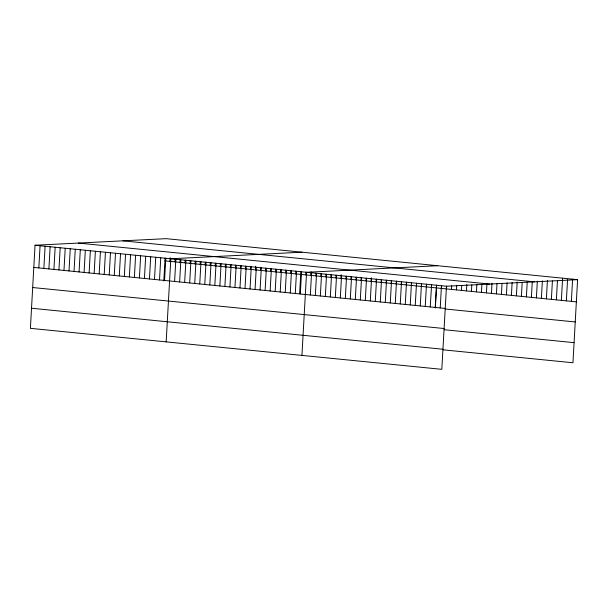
<?xml version="1.0" encoding="UTF-8"?>
<svg xmlns="http://www.w3.org/2000/svg" width="608" height="608" viewBox="0 0 608 608"><rect width="100%" height="100%" fill="white"/><g stroke="black" fill="none" stroke-linecap="round" stroke-linejoin="round"><path stroke-width="0.91" d="M577.6 279.665L166.182 238.663L35.044 245.244L30.4 328.335L441.818 369.337L446.47 286.239L577.6 279.665L572.956 362.756L443.065 349.813M38.836 267.93L40.075 245.746M43.86 268.432L45.106 246.248M48.891 268.934L50.13 246.742M53.922 269.435L55.161 247.243M58.946 269.937L60.184 247.745M63.977 270.438L65.216 248.246M69.008 270.94L70.247 248.748M74.032 271.442L75.27 249.25M79.063 271.943L80.302 249.751M84.086 272.445L85.333 250.253M89.118 272.946L90.356 250.754M94.149 273.448L95.388 251.256M99.172 273.942L100.419 251.758M104.204 274.444L105.442 252.259M109.235 274.945L110.474 252.761M114.258 275.447L115.505 253.262M119.29 275.948L120.528 253.764M124.321 276.45L125.56 254.258M129.344 276.952L130.591 254.76M134.376 277.453L135.614 255.261M139.407 277.955L140.646 255.763M144.43 278.456L145.669 256.264M149.462 278.958L150.7 256.766M154.485 279.46L155.732 257.268M159.516 279.961L160.755 257.769M163.81 280.957L165.095 258.081M164.548 280.463L165.786 258.271M169.966 261.356L170.172 257.655M166.166 341.863L170.818 258.772L301.948 252.198M174.998 261.858L175.15 259.084M174.602 281.458L175.841 259.274M180.021 262.36L180.181 259.586M179.634 281.96L180.872 259.776M185.052 262.861L185.204 260.087M184.657 282.462L185.904 260.277M190.084 263.363L190.236 260.589M189.688 282.963L190.927 260.779M195.107 263.864L195.267 261.09M194.72 283.465L195.958 261.28M200.138 264.366L200.29 261.592M199.743 283.966L200.99 261.774M205.162 264.868L205.322 262.094M204.774 284.468L206.013 262.276M210.193 265.369L210.345 262.595M209.806 284.97L211.044 262.778M215.224 265.863L215.376 263.089M214.829 285.471L216.068 263.279M220.248 266.365L220.408 263.591M219.86 285.973L221.099 263.781M225.279 266.866L225.431 264.092M224.884 286.474L226.13 264.282M230.31 267.368L230.462 264.594M229.915 286.976L231.154 264.784M235.334 267.87L235.494 265.096M234.946 287.478L236.185 265.286M240.365 268.371L240.517 265.597M239.97 287.979L241.216 265.787M245.396 268.873L245.548 266.099M245.001 288.481L246.24 266.289M250.42 269.374L250.58 266.6M250.032 288.975L251.271 266.79M255.451 269.876L255.656 266.175M255.056 289.476L256.302 267.292M260.482 270.378L260.634 267.604M260.087 289.978L261.326 267.794M265.506 270.879L265.666 268.105M265.118 290.48L266.357 268.295M270.537 271.381L270.689 268.607M270.142 290.981L271.388 268.789M275.561 271.882L275.72 269.108M275.173 291.483L276.412 269.291M280.592 272.384L280.744 269.61M280.204 291.984L281.443 269.792M285.623 272.886L285.775 270.112M285.228 292.486L286.467 270.294M290.647 273.38L290.806 270.606M290.259 292.988L291.498 270.796M295.678 273.881L295.83 271.107M295.29 293.489L296.529 271.297M299.63 293.649L300.861 271.609M300.314 293.991L301.553 271.799M305.733 274.884L305.892 272.11M301.94 355.391L306.584 272.3L437.714 265.726M310.764 275.386L310.969 271.692M310.338 294.986L311.577 272.802M315.795 275.888L315.947 273.114M315.332 295.488L316.578 273.296M320.819 276.389L320.978 273.615M320.332 295.982L321.571 273.798M325.85 276.891L326.002 274.117M325.326 296.484L326.564 274.292M330.881 277.392L331.033 274.618M330.326 296.978L331.565 274.793M335.905 277.894L336.064 275.12M335.32 297.479L336.558 275.287M340.936 278.396L341.141 274.694M340.313 297.973L341.552 275.789M345.96 278.897L346.119 276.123M345.314 298.475L346.552 276.283M350.991 279.399L351.15 276.625M350.307 298.969L351.546 276.784M356.022 279.9L356.174 277.126M355.3 299.47L356.546 277.278M361.046 280.394L361.205 277.628M360.301 299.964L361.54 277.78M366.077 280.896L366.229 278.122M365.294 300.466L366.533 278.274M371.108 281.398L371.313 277.704M370.287 300.96L371.534 278.776M376.132 281.899L376.291 279.125M375.288 301.462L376.527 279.27M381.163 282.401L381.315 279.627M380.281 301.956L381.52 279.771M386.194 282.902L386.346 280.128M385.274 302.457L386.521 280.265M391.218 283.404L391.377 280.63M390.275 302.951L391.514 280.767M396.249 283.906L396.401 281.132M395.268 303.453L396.507 281.261M401.28 284.407L401.432 281.633M400.262 303.947L401.508 281.762M406.304 284.909L406.463 282.135M405.262 304.448L406.501 282.256M410.256 304.942L411.487 282.636M415.249 305.444L416.518 283.138M420.25 305.938L421.488 283.754M421.39 286.414L421.549 283.64M425.243 306.44L426.482 284.248M426.421 286.915L426.573 284.141M430.236 306.934L431.604 284.643M435.237 307.435L436.476 285.243M435.351 308.013L436.628 285.137M440.23 307.929L441.469 285.745M441.469 288.412L441.628 285.638M446.47 288.906L446.622 286.14M451.463 289.408L451.668 285.707M456.456 289.902L456.714 285.281M461.457 290.404L461.715 285.783M466.45 290.898L466.815 284.43M471.443 291.399L471.808 284.924M476.444 291.893L476.854 284.498M481.437 292.395L481.901 284.073M486.438 292.889L486.955 283.647M491.431 293.39L492.001 283.222M496.424 293.892L496.994 283.716M501.425 294.386L502.041 283.29M506.418 294.888L507.087 282.864M511.412 295.382L512.134 282.439M516.412 295.883L517.188 282.013M521.406 296.377L522.181 282.507M526.399 296.879L527.227 282.082M531.4 297.373L532.274 281.656M536.393 297.874L537.32 281.23M541.386 298.368L542.374 280.805M546.387 298.87L547.42 280.372M551.38 299.364L552.414 280.873M556.373 299.866L557.46 280.448M561.374 300.36L562.613 278.168M566.367 300.861L567.56 279.596M571.36 301.355L572.607 279.163M122.907 240.836L534.326 281.831M78.318 243.071L489.744 284.073M35.044 245.244L446.47 286.239M164.935 260.855L576.361 301.857M33.805 267.429L445.231 308.431M445.345 309.008L575.236 321.951M32.68 287.531L444.106 328.525M444.19 329.718L574.081 342.661M31.525 308.241L442.943 349.235"/></g></svg>
